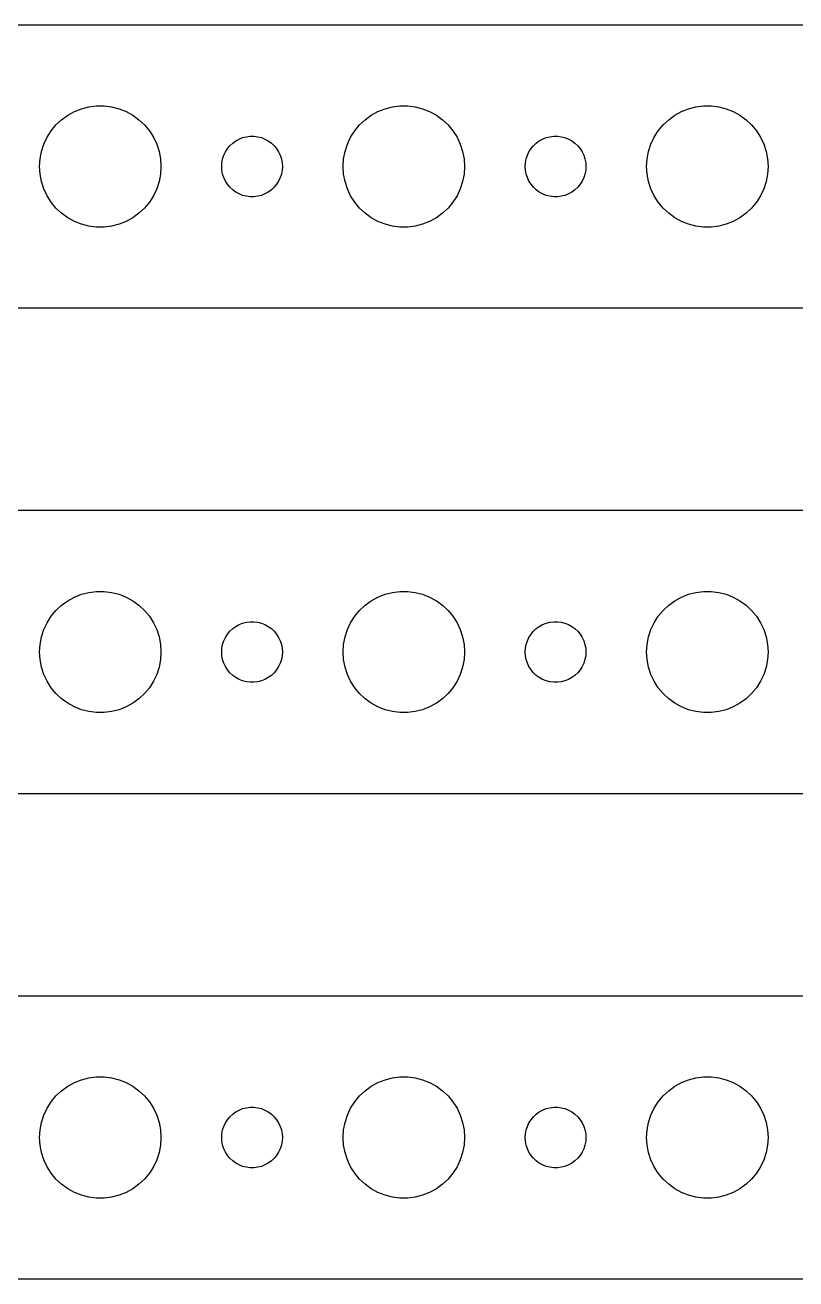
# Model space of a CAD drawing. Header units: metres. Extents: x -142 to 142, y 41 to 103.
# Drawn here: x -108.7 to -70.6, y 41 to 103 of the extents above; entities that cross this region are included whole.
import ezdxf

# ---------------------------------------------------------------- set-up
doc = ezdxf.new("R2010")
doc.units = ezdxf.units.M

msp = doc.modelspace()

# ---------------------------------------------------------------- linework, layer by layer
for p, q in [((137.314, 102.99), (-137.314, 102.99)), ((-106.607, 98.533), (-106.277, 98.7145)), ((-106.277, 98.7145), (-105.927, 98.8532)), ((-105.927, 98.8532), (-105.562, 98.9469)), ((-105.562, 98.9469), (-105.188, 98.9941)), ((-105.188, 98.9941), (-104.812, 98.9941)), ((-104.812, 98.9941), (-104.438, 98.9469)), ((-104.438, 98.9469), (-104.073, 98.8532)), ((-104.073, 98.8532), (-103.723, 98.7145)), ((-103.723, 98.7145), (-103.393, 98.533)), ((-91.6075, 98.533), (-91.2773, 98.7145)), ((-91.2773, 98.7145), (-90.927, 98.8532)), ((-90.927, 98.8532), (-90.5621, 98.9469)), ((-90.5621, 98.9469), (-90.1884, 98.9941)), ((-90.1884, 98.9941), (-89.8116, 98.9941)), ((-89.8116, 98.9941), (-89.4379, 98.9469)), ((-89.4379, 98.9469), (-89.073, 98.8532)), ((-89.073, 98.8532), (-88.7227, 98.7145)), ((-88.7227, 98.7145), (-88.3925, 98.533)), ((-76.6075, 98.533), (-76.2773, 98.7145)), ((-76.2773, 98.7145), (-75.927, 98.8532)), ((-75.927, 98.8532), (-75.5621, 98.9469)), ((-75.5621, 98.9469), (-75.1884, 98.9941)), ((-75.1884, 98.9941), (-74.8116, 98.9941)), ((-74.8116, 98.9941), (-74.4379, 98.9469)), ((-74.4379, 98.9469), (-74.073, 98.8532)), ((-74.073, 98.8532), (-73.7227, 98.7145)), ((-73.7227, 98.7145), (-73.3925, 98.533)), ((-107.427, 97.7634), (-107.187, 98.0536)), ((-107.187, 98.0536), (-106.912, 98.3115)), ((-106.912, 98.3115), (-106.607, 98.533)), ((-103.393, 98.533), (-103.088, 98.3115)), ((-103.088, 98.3115), (-102.813, 98.0536)), ((-102.813, 98.0536), (-102.573, 97.7634)), ((-92.427, 97.7634), (-92.1869, 98.0536)), ((-92.1869, 98.0536), (-91.9123, 98.3115)), ((-91.9123, 98.3115), (-91.6075, 98.533)), ((-88.3925, 98.533), (-88.0877, 98.3115)), ((-88.0877, 98.3115), (-87.8131, 98.0536)), ((-87.8131, 98.0536), (-87.573, 97.7634)), ((-77.427, 97.7634), (-77.1869, 98.0536)), ((-77.1869, 98.0536), (-76.9123, 98.3115)), ((-76.9123, 98.3115), (-76.6075, 98.533)), ((-73.3925, 98.533), (-73.0877, 98.3115)), ((-73.0877, 98.3115), (-72.8131, 98.0536)), ((-72.8131, 98.0536), (-72.573, 97.7634)), ((-107.789, 97.1044), (-107.629, 97.4453)), ((-107.629, 97.4453), (-107.427, 97.7634)), ((-102.573, 97.7634), (-102.371, 97.4453)), ((-102.371, 97.4453), (-102.211, 97.1044)), ((-98.3037, 97.2665), (-98.1387, 97.3572)), ((-98.1387, 97.3572), (-97.9635, 97.4266)), ((-97.9635, 97.4266), (-97.7811, 97.4734)), ((-97.7811, 97.4734), (-97.5942, 97.497)), ((-97.5942, 97.497), (-97.4058, 97.497)), ((-97.4058, 97.497), (-97.2189, 97.4734)), ((-97.2189, 97.4734), (-97.0365, 97.4266)), ((-97.0365, 97.4266), (-96.8613, 97.3572)), ((-96.8613, 97.3572), (-96.6963, 97.2665)), ((-92.7893, 97.1044), (-92.6289, 97.4453)), ((-92.6289, 97.4453), (-92.427, 97.7634)), ((-87.573, 97.7634), (-87.3711, 97.4453)), ((-87.3711, 97.4453), (-87.2107, 97.1044)), ((-83.3037, 97.2665), (-83.1387, 97.3572)), ((-83.1387, 97.3572), (-82.9635, 97.4266)), ((-82.9635, 97.4266), (-82.7811, 97.4734)), ((-82.7811, 97.4734), (-82.5942, 97.497)), ((-82.5942, 97.497), (-82.4058, 97.497)), ((-82.4058, 97.497), (-82.2189, 97.4734)), ((-82.2189, 97.4734), (-82.0365, 97.4266)), ((-82.0365, 97.4266), (-81.8613, 97.3572)), ((-81.8613, 97.3572), (-81.6963, 97.2665)), ((-77.7893, 97.1044), (-77.6289, 97.4453)), ((-77.6289, 97.4453), (-77.427, 97.7634)), ((-72.573, 97.7634), (-72.3711, 97.4453)), ((-72.3711, 97.4453), (-72.2107, 97.1044)), ((-107.976, 96.376), (-107.906, 96.7461)), ((-107.906, 96.7461), (-107.789, 97.1044)), ((-102.211, 97.1044), (-102.094, 96.7461)), ((-102.094, 96.7461), (-102.024, 96.376)), ((-98.8947, 96.5522), (-98.8145, 96.7226)), ((-98.8145, 96.7226), (-98.7135, 96.8817)), ((-98.7135, 96.8817), (-98.5934, 97.0268)), ((-98.5934, 97.0268), (-98.4561, 97.1558)), ((-98.4561, 97.1558), (-98.3037, 97.2665)), ((-96.6963, 97.2665), (-96.5439, 97.1558)), ((-96.5439, 97.1558), (-96.4065, 97.0268)), ((-96.4065, 97.0268), (-96.2865, 96.8817)), ((-96.2865, 96.8817), (-96.1855, 96.7226)), ((-96.1855, 96.7226), (-96.1053, 96.5522)), ((-92.9763, 96.376), (-92.9057, 96.7461)), ((-92.9057, 96.7461), (-92.7893, 97.1044)), ((-87.2107, 97.1044), (-87.0943, 96.7461)), ((-87.0943, 96.7461), (-87.0237, 96.376)), ((-83.8947, 96.5522), (-83.8145, 96.7226)), ((-83.8145, 96.7226), (-83.7135, 96.8817)), ((-83.7135, 96.8817), (-83.5934, 97.0268)), ((-83.5934, 97.0268), (-83.4561, 97.1558)), ((-83.4561, 97.1558), (-83.3037, 97.2665)), ((-81.6963, 97.2665), (-81.5439, 97.1558)), ((-81.5439, 97.1558), (-81.4065, 97.0268)), ((-81.4065, 97.0268), (-81.2865, 96.8817)), ((-81.2865, 96.8817), (-81.1855, 96.7226)), ((-81.1855, 96.7226), (-81.1053, 96.5522)), ((-77.9763, 96.376), (-77.9057, 96.7461)), ((-77.9057, 96.7461), (-77.7893, 97.1044)), ((-72.2107, 97.1044), (-72.0943, 96.7461)), ((-72.0943, 96.7461), (-72.0237, 96.376)), ((-108, 96), (-107.976, 96.376)), ((-102.024, 96.376), (-102, 96)), ((-99, 96), (-98.9882, 96.188)), ((-98.9882, 96.188), (-98.9529, 96.373)), ((-98.9529, 96.373), (-98.8947, 96.5522)), ((-96.1053, 96.5522), (-96.0471, 96.373)), ((-96.0471, 96.373), (-96.0118, 96.188)), ((-96.0118, 96.188), (-96, 96)), ((-93, 96), (-92.9763, 96.376)), ((-87.0237, 96.376), (-87, 96)), ((-84, 96), (-83.9882, 96.188)), ((-83.9882, 96.188), (-83.9529, 96.373)), ((-83.9529, 96.373), (-83.8947, 96.5522)), ((-81.1053, 96.5522), (-81.0471, 96.373)), ((-81.0471, 96.373), (-81.0118, 96.188)), ((-81.0118, 96.188), (-81, 96)), ((-78, 96), (-77.9763, 96.376)), ((-72.0237, 96.376), (-72, 96)), ((-107.976, 95.624), (-108, 96)), ((-107.906, 95.2539), (-107.976, 95.624)), ((-102.024, 95.624), (-102.094, 95.2539)), ((-102, 96), (-102.024, 95.624)), ((-98.9882, 95.812), (-99, 96)), ((-98.9529, 95.627), (-98.9882, 95.812)), ((-98.8947, 95.4478), (-98.9529, 95.627)), ((-96.0471, 95.627), (-96.1053, 95.4478)), ((-96.0118, 95.812), (-96.0471, 95.627)), ((-96, 96), (-96.0118, 95.812)), ((-92.9763, 95.624), (-93, 96)), ((-92.9057, 95.2539), (-92.9763, 95.624)), ((-87.0237, 95.624), (-87.0943, 95.2539)), ((-87, 96), (-87.0237, 95.624)), ((-83.9882, 95.812), (-84, 96)), ((-83.9529, 95.627), (-83.9882, 95.812)), ((-83.8947, 95.4478), (-83.9529, 95.627)), ((-81.0471, 95.627), (-81.1053, 95.4478)), ((-81.0118, 95.812), (-81.0471, 95.627)), ((-81, 96), (-81.0118, 95.812)), ((-77.9763, 95.624), (-78, 96)), ((-77.9057, 95.2539), (-77.9763, 95.624)), ((-72.0237, 95.624), (-72.0943, 95.2539)), ((-72, 96), (-72.0237, 95.624)), ((-107.789, 94.8956), (-107.906, 95.2539)), ((-107.629, 94.5547), (-107.789, 94.8956)), ((-102.211, 94.8956), (-102.371, 94.5547)), ((-102.094, 95.2539), (-102.211, 94.8956)), ((-98.8145, 95.2774), (-98.8947, 95.4478)), ((-98.7135, 95.1183), (-98.8145, 95.2774)), ((-98.5934, 94.9732), (-98.7135, 95.1183)), ((-98.4561, 94.8442), (-98.5934, 94.9732)), ((-98.3037, 94.7335), (-98.4561, 94.8442)), ((-96.5439, 94.8442), (-96.6963, 94.7335)), ((-96.4065, 94.9732), (-96.5439, 94.8442)), ((-96.2865, 95.1183), (-96.4065, 94.9732)), ((-96.1855, 95.2774), (-96.2865, 95.1183)), ((-96.1053, 95.4478), (-96.1855, 95.2774)), ((-92.7893, 94.8956), (-92.9057, 95.2539)), ((-92.6289, 94.5547), (-92.7893, 94.8956)), ((-87.2107, 94.8956), (-87.3711, 94.5547)), ((-87.0943, 95.2539), (-87.2107, 94.8956)), ((-83.8145, 95.2774), (-83.8947, 95.4478)), ((-83.7135, 95.1183), (-83.8145, 95.2774)), ((-83.5934, 94.9732), (-83.7135, 95.1183)), ((-83.4561, 94.8442), (-83.5934, 94.9732)), ((-83.3037, 94.7335), (-83.4561, 94.8442)), ((-81.5439, 94.8442), (-81.6963, 94.7335)), ((-81.4065, 94.9732), (-81.5439, 94.8442)), ((-81.2865, 95.1183), (-81.4065, 94.9732)), ((-81.1855, 95.2774), (-81.2865, 95.1183)), ((-81.1053, 95.4478), (-81.1855, 95.2774)), ((-77.7893, 94.8956), (-77.9057, 95.2539)), ((-77.6289, 94.5547), (-77.7893, 94.8956)), ((-72.2107, 94.8956), (-72.3711, 94.5547)), ((-72.0943, 95.2539), (-72.2107, 94.8956)), ((-107.427, 94.2366), (-107.629, 94.5547)), ((-107.187, 93.9464), (-107.427, 94.2366)), ((-102.573, 94.2366), (-102.813, 93.9464)), ((-102.371, 94.5547), (-102.573, 94.2366)), ((-98.1387, 94.6428), (-98.3037, 94.7335)), ((-97.9635, 94.5734), (-98.1387, 94.6428)), ((-97.7811, 94.5266), (-97.9635, 94.5734)), ((-97.5942, 94.503), (-97.7811, 94.5266)), ((-97.4058, 94.503), (-97.5942, 94.503)), ((-97.2189, 94.5266), (-97.4058, 94.503)), ((-97.0365, 94.5734), (-97.2189, 94.5266)), ((-96.8613, 94.6428), (-97.0365, 94.5734)), ((-96.6963, 94.7335), (-96.8613, 94.6428)), ((-92.427, 94.2366), (-92.6289, 94.5547)), ((-92.1869, 93.9464), (-92.427, 94.2366)), ((-87.573, 94.2366), (-87.8131, 93.9464)), ((-87.3711, 94.5547), (-87.573, 94.2366)), ((-83.1387, 94.6428), (-83.3037, 94.7335)), ((-82.9635, 94.5734), (-83.1387, 94.6428)), ((-82.7811, 94.5266), (-82.9635, 94.5734)), ((-82.5942, 94.503), (-82.7811, 94.5266)), ((-82.4058, 94.503), (-82.5942, 94.503)), ((-82.2189, 94.5266), (-82.4058, 94.503)), ((-82.0365, 94.5734), (-82.2189, 94.5266)), ((-81.8613, 94.6428), (-82.0365, 94.5734)), ((-81.6963, 94.7335), (-81.8613, 94.6428)), ((-77.427, 94.2366), (-77.6289, 94.5547)), ((-77.1869, 93.9464), (-77.427, 94.2366)), ((-72.573, 94.2366), (-72.8131, 93.9464)), ((-72.3711, 94.5547), (-72.573, 94.2366)), ((-106.912, 93.6885), (-107.187, 93.9464)), ((-106.607, 93.467), (-106.912, 93.6885)), ((-103.088, 93.6885), (-103.393, 93.467)), ((-102.813, 93.9464), (-103.088, 93.6885)), ((-91.9123, 93.6885), (-92.1869, 93.9464)), ((-91.6075, 93.467), (-91.9123, 93.6885)), ((-88.0877, 93.6885), (-88.3925, 93.467)), ((-87.8131, 93.9464), (-88.0877, 93.6885)), ((-76.9123, 93.6885), (-77.1869, 93.9464)), ((-76.6075, 93.467), (-76.9123, 93.6885)), ((-73.0877, 93.6885), (-73.3925, 93.467)), ((-72.8131, 93.9464), (-73.0877, 93.6885)), ((-106.277, 93.2855), (-106.607, 93.467)), ((-105.927, 93.1468), (-106.277, 93.2855)), ((-105.562, 93.0531), (-105.927, 93.1468)), ((-105.188, 93.0059), (-105.562, 93.0531)), ((-104.812, 93.0059), (-105.188, 93.0059)), ((-104.438, 93.0531), (-104.812, 93.0059)), ((-104.073, 93.1468), (-104.438, 93.0531)), ((-103.723, 93.2855), (-104.073, 93.1468)), ((-103.393, 93.467), (-103.723, 93.2855)), ((-91.2773, 93.2855), (-91.6075, 93.467)), ((-90.927, 93.1468), (-91.2773, 93.2855)), ((-90.5621, 93.0531), (-90.927, 93.1468)), ((-90.1884, 93.0059), (-90.5621, 93.0531)), ((-89.8116, 93.0059), (-90.1884, 93.0059)), ((-89.4379, 93.0531), (-89.8116, 93.0059)), ((-89.073, 93.1468), (-89.4379, 93.0531)), ((-88.7227, 93.2855), (-89.073, 93.1468)), ((-88.3925, 93.467), (-88.7227, 93.2855)), ((-76.2773, 93.2855), (-76.6075, 93.467)), ((-75.927, 93.1468), (-76.2773, 93.2855)), ((-75.5621, 93.0531), (-75.927, 93.1468)), ((-75.1884, 93.0059), (-75.5621, 93.0531)), ((-74.8116, 93.0059), (-75.1884, 93.0059)), ((-74.4379, 93.0531), (-74.8116, 93.0059)), ((-74.073, 93.1468), (-74.4379, 93.0531)), ((-73.7227, 93.2855), (-74.073, 93.1468)), ((-73.3925, 93.467), (-73.7227, 93.2855)), ((-137.314, 89.0099), (137.314, 89.0099)), ((137.314, 78.9901), (-137.314, 78.9901)), ((-106.912, 74.3115), (-106.607, 74.533)), ((-106.607, 74.533), (-106.277, 74.7145)), ((-106.277, 74.7145), (-105.927, 74.8532)), ((-105.927, 74.8532), (-105.562, 74.9469)), ((-105.562, 74.9469), (-105.188, 74.9941)), ((-105.188, 74.9941), (-104.812, 74.9941)), ((-104.812, 74.9941), (-104.438, 74.9469)), ((-104.438, 74.9469), (-104.073, 74.8532)), ((-104.073, 74.8532), (-103.723, 74.7145)), ((-103.723, 74.7145), (-103.393, 74.533)), ((-103.393, 74.533), (-103.088, 74.3115)), ((-91.9123, 74.3115), (-91.6075, 74.533)), ((-91.6075, 74.533), (-91.2773, 74.7145)), ((-91.2773, 74.7145), (-90.927, 74.8532)), ((-90.927, 74.8532), (-90.5621, 74.9469)), ((-90.5621, 74.9469), (-90.1884, 74.9941)), ((-90.1884, 74.9941), (-89.8116, 74.9941)), ((-89.8116, 74.9941), (-89.4379, 74.9469)), ((-89.4379, 74.9469), (-89.073, 74.8532)), ((-89.073, 74.8532), (-88.7227, 74.7145)), ((-88.7227, 74.7145), (-88.3925, 74.533)), ((-88.3925, 74.533), (-88.0877, 74.3115)), ((-76.9123, 74.3115), (-76.6075, 74.533)), ((-76.6075, 74.533), (-76.2773, 74.7145)), ((-76.2773, 74.7145), (-75.927, 74.8532)), ((-75.927, 74.8532), (-75.5621, 74.9469)), ((-75.5621, 74.9469), (-75.1884, 74.9941)), ((-75.1884, 74.9941), (-74.8116, 74.9941)), ((-74.8116, 74.9941), (-74.4379, 74.9469)), ((-74.4379, 74.9469), (-74.073, 74.8532)), ((-74.073, 74.8532), (-73.7227, 74.7145)), ((-73.7227, 74.7145), (-73.3925, 74.533)), ((-73.3925, 74.533), (-73.0877, 74.3115)), ((-107.629, 73.4453), (-107.427, 73.7634)), ((-107.427, 73.7634), (-107.187, 74.0536)), ((-107.187, 74.0536), (-106.912, 74.3115)), ((-103.088, 74.3115), (-102.813, 74.0536)), ((-102.813, 74.0536), (-102.573, 73.7634)), ((-102.573, 73.7634), (-102.371, 73.4453)), ((-92.6289, 73.4453), (-92.427, 73.7634)), ((-92.427, 73.7634), (-92.1869, 74.0536)), ((-92.1869, 74.0536), (-91.9123, 74.3115)), ((-88.0877, 74.3115), (-87.8131, 74.0536)), ((-87.8131, 74.0536), (-87.573, 73.7634)), ((-87.573, 73.7634), (-87.3711, 73.4453)), ((-77.6289, 73.4453), (-77.427, 73.7634)), ((-77.427, 73.7634), (-77.1869, 74.0536)), ((-77.1869, 74.0536), (-76.9123, 74.3115)), ((-73.0877, 74.3115), (-72.8131, 74.0536)), ((-72.8131, 74.0536), (-72.573, 73.7634)), ((-72.573, 73.7634), (-72.3711, 73.4453)), ((-107.789, 73.1044), (-107.629, 73.4453)), ((-102.371, 73.4453), (-102.211, 73.1044)), ((-98.5934, 73.0268), (-98.4561, 73.1558)), ((-98.4561, 73.1558), (-98.3037, 73.2665)), ((-98.3037, 73.2665), (-98.1387, 73.3572)), ((-98.1387, 73.3572), (-97.9635, 73.4266)), ((-97.9635, 73.4266), (-97.7811, 73.4734)), ((-97.7811, 73.4734), (-97.5942, 73.497)), ((-97.5942, 73.497), (-97.4058, 73.497)), ((-97.4058, 73.497), (-97.2189, 73.4734)), ((-97.2189, 73.4734), (-97.0365, 73.4266)), ((-97.0365, 73.4266), (-96.8613, 73.3572)), ((-96.8613, 73.3572), (-96.6963, 73.2665)), ((-96.6963, 73.2665), (-96.5439, 73.1558)), ((-96.5439, 73.1558), (-96.4065, 73.0268)), ((-92.7893, 73.1044), (-92.6289, 73.4453)), ((-87.3711, 73.4453), (-87.2107, 73.1044)), ((-83.5934, 73.0268), (-83.4561, 73.1558)), ((-83.4561, 73.1558), (-83.3037, 73.2665)), ((-83.3037, 73.2665), (-83.1387, 73.3572)), ((-83.1387, 73.3572), (-82.9635, 73.4266)), ((-82.9635, 73.4266), (-82.7811, 73.4734)), ((-82.7811, 73.4734), (-82.5942, 73.497)), ((-82.5942, 73.497), (-82.4058, 73.497)), ((-82.4058, 73.497), (-82.2189, 73.4734)), ((-82.2189, 73.4734), (-82.0365, 73.4266)), ((-82.0365, 73.4266), (-81.8613, 73.3572)), ((-81.8613, 73.3572), (-81.6963, 73.2665)), ((-81.6963, 73.2665), (-81.5439, 73.1558)), ((-81.5439, 73.1558), (-81.4065, 73.0268)), ((-77.7893, 73.1044), (-77.6289, 73.4453)), ((-72.3711, 73.4453), (-72.2107, 73.1044)), ((-107.976, 72.376), (-107.906, 72.7461)), ((-107.906, 72.7461), (-107.789, 73.1044)), ((-102.211, 73.1044), (-102.094, 72.7461)), ((-102.094, 72.7461), (-102.024, 72.376)), ((-98.9529, 72.373), (-98.8947, 72.5522)), ((-98.8947, 72.5522), (-98.8145, 72.7226)), ((-98.8145, 72.7226), (-98.7135, 72.8817)), ((-98.7135, 72.8817), (-98.5934, 73.0268)), ((-96.4065, 73.0268), (-96.2865, 72.8817)), ((-96.2865, 72.8817), (-96.1855, 72.7226)), ((-96.1855, 72.7226), (-96.1053, 72.5522)), ((-96.1053, 72.5522), (-96.0471, 72.373)), ((-92.9763, 72.376), (-92.9057, 72.7461)), ((-92.9057, 72.7461), (-92.7893, 73.1044)), ((-87.2107, 73.1044), (-87.0943, 72.7461)), ((-87.0943, 72.7461), (-87.0237, 72.376)), ((-83.9529, 72.373), (-83.8947, 72.5522)), ((-83.8947, 72.5522), (-83.8145, 72.7226)), ((-83.8145, 72.7226), (-83.7135, 72.8817)), ((-83.7135, 72.8817), (-83.5934, 73.0268)), ((-81.4065, 73.0268), (-81.2865, 72.8817)), ((-81.2865, 72.8817), (-81.1855, 72.7226)), ((-81.1855, 72.7226), (-81.1053, 72.5522)), ((-81.1053, 72.5522), (-81.0471, 72.373)), ((-77.9763, 72.376), (-77.9057, 72.7461)), ((-77.9057, 72.7461), (-77.7893, 73.1044)), ((-72.2107, 73.1044), (-72.0943, 72.7461)), ((-72.0943, 72.7461), (-72.0237, 72.376)), ((-108, 72), (-107.976, 72.376)), ((-107.976, 71.624), (-108, 72)), ((-102.024, 72.376), (-102, 72)), ((-102, 72), (-102.024, 71.624)), ((-99, 72), (-98.9882, 72.188)), ((-98.9882, 71.812), (-99, 72)), ((-98.9882, 72.188), (-98.9529, 72.373)), ((-96.0471, 72.373), (-96.0118, 72.188)), ((-96.0118, 72.188), (-96, 72)), ((-96, 72), (-96.0118, 71.812)), ((-93, 72), (-92.9763, 72.376)), ((-92.9763, 71.624), (-93, 72)), ((-87.0237, 72.376), (-87, 72)), ((-87, 72), (-87.0237, 71.624)), ((-84, 72), (-83.9882, 72.188)), ((-83.9882, 71.812), (-84, 72)), ((-83.9882, 72.188), (-83.9529, 72.373)), ((-81.0471, 72.373), (-81.0118, 72.188)), ((-81.0118, 72.188), (-81, 72)), ((-81, 72), (-81.0118, 71.812)), ((-78, 72), (-77.9763, 72.376)), ((-77.9763, 71.624), (-78, 72)), ((-72.0237, 72.376), (-72, 72)), ((-72, 72), (-72.0237, 71.624)), ((-107.906, 71.2539), (-107.976, 71.624)), ((-102.024, 71.624), (-102.094, 71.2539)), ((-98.9529, 71.627), (-98.9882, 71.812)), ((-98.8947, 71.4478), (-98.9529, 71.627)), ((-98.8145, 71.2774), (-98.8947, 71.4478)), ((-98.7135, 71.1183), (-98.8145, 71.2774)), ((-96.1855, 71.2774), (-96.2865, 71.1183)), ((-96.1053, 71.4478), (-96.1855, 71.2774)), ((-96.0471, 71.627), (-96.1053, 71.4478)), ((-96.0118, 71.812), (-96.0471, 71.627)), ((-92.9057, 71.2539), (-92.9763, 71.624)), ((-87.0237, 71.624), (-87.0943, 71.2539)), ((-83.9529, 71.627), (-83.9882, 71.812)), ((-83.8947, 71.4478), (-83.9529, 71.627)), ((-83.8145, 71.2774), (-83.8947, 71.4478)), ((-83.7135, 71.1183), (-83.8145, 71.2774)), ((-81.1855, 71.2774), (-81.2865, 71.1183)), ((-81.1053, 71.4478), (-81.1855, 71.2774)), ((-81.0471, 71.627), (-81.1053, 71.4478)), ((-81.0118, 71.812), (-81.0471, 71.627)), ((-77.9057, 71.2539), (-77.9763, 71.624)), ((-72.0237, 71.624), (-72.0943, 71.2539)), ((-107.789, 70.8956), (-107.906, 71.2539)), ((-107.629, 70.5547), (-107.789, 70.8956)), ((-102.211, 70.8956), (-102.371, 70.5547)), ((-102.094, 71.2539), (-102.211, 70.8956)), ((-98.5934, 70.9732), (-98.7135, 71.1183)), ((-98.4561, 70.8442), (-98.5934, 70.9732)), ((-98.3037, 70.7335), (-98.4561, 70.8442)), ((-98.1387, 70.6428), (-98.3037, 70.7335)), ((-96.6963, 70.7335), (-96.8613, 70.6428)), ((-96.5439, 70.8442), (-96.6963, 70.7335)), ((-96.4065, 70.9732), (-96.5439, 70.8442)), ((-96.2865, 71.1183), (-96.4065, 70.9732)), ((-92.7893, 70.8956), (-92.9057, 71.2539)), ((-92.6289, 70.5547), (-92.7893, 70.8956)), ((-87.2107, 70.8956), (-87.3711, 70.5547)), ((-87.0943, 71.2539), (-87.2107, 70.8956)), ((-83.5934, 70.9732), (-83.7135, 71.1183)), ((-83.4561, 70.8442), (-83.5934, 70.9732)), ((-83.3037, 70.7335), (-83.4561, 70.8442)), ((-83.1387, 70.6428), (-83.3037, 70.7335)), ((-81.6963, 70.7335), (-81.8613, 70.6428)), ((-81.5439, 70.8442), (-81.6963, 70.7335)), ((-81.4065, 70.9732), (-81.5439, 70.8442)), ((-81.2865, 71.1183), (-81.4065, 70.9732)), ((-77.7893, 70.8956), (-77.9057, 71.2539)), ((-77.6289, 70.5547), (-77.7893, 70.8956)), ((-72.2107, 70.8956), (-72.3711, 70.5547)), ((-72.0943, 71.2539), (-72.2107, 70.8956)), ((-107.427, 70.2366), (-107.629, 70.5547)), ((-107.187, 69.9464), (-107.427, 70.2366)), ((-102.573, 70.2366), (-102.813, 69.9464)), ((-102.371, 70.5547), (-102.573, 70.2366)), ((-97.9635, 70.5734), (-98.1387, 70.6428)), ((-97.7811, 70.5266), (-97.9635, 70.5734)), ((-97.5942, 70.503), (-97.7811, 70.5266)), ((-97.4058, 70.503), (-97.5942, 70.503)), ((-97.2189, 70.5266), (-97.4058, 70.503)), ((-97.0365, 70.5734), (-97.2189, 70.5266)), ((-96.8613, 70.6428), (-97.0365, 70.5734)), ((-92.427, 70.2366), (-92.6289, 70.5547)), ((-92.1869, 69.9464), (-92.427, 70.2366)), ((-87.573, 70.2366), (-87.8131, 69.9464)), ((-87.3711, 70.5547), (-87.573, 70.2366)), ((-82.9635, 70.5734), (-83.1387, 70.6428)), ((-82.7811, 70.5266), (-82.9635, 70.5734)), ((-82.5942, 70.503), (-82.7811, 70.5266)), ((-82.4058, 70.503), (-82.5942, 70.503)), ((-82.2189, 70.5266), (-82.4058, 70.503)), ((-82.0365, 70.5734), (-82.2189, 70.5266)), ((-81.8613, 70.6428), (-82.0365, 70.5734)), ((-77.427, 70.2366), (-77.6289, 70.5547)), ((-77.1869, 69.9464), (-77.427, 70.2366)), ((-72.573, 70.2366), (-72.8131, 69.9464)), ((-72.3711, 70.5547), (-72.573, 70.2366)), ((-106.912, 69.6885), (-107.187, 69.9464)), ((-106.607, 69.467), (-106.912, 69.6885)), ((-106.277, 69.2855), (-106.607, 69.467)), ((-103.393, 69.467), (-103.723, 69.2855)), ((-103.088, 69.6885), (-103.393, 69.467)), ((-102.813, 69.9464), (-103.088, 69.6885)), ((-91.9123, 69.6885), (-92.1869, 69.9464)), ((-91.6075, 69.467), (-91.9123, 69.6885)), ((-91.2773, 69.2855), (-91.6075, 69.467)), ((-88.3925, 69.467), (-88.7227, 69.2855)), ((-88.0877, 69.6885), (-88.3925, 69.467)), ((-87.8131, 69.9464), (-88.0877, 69.6885)), ((-76.9123, 69.6885), (-77.1869, 69.9464)), ((-76.6075, 69.467), (-76.9123, 69.6885)), ((-76.2773, 69.2855), (-76.6075, 69.467)), ((-73.3925, 69.467), (-73.7227, 69.2855)), ((-73.0877, 69.6885), (-73.3925, 69.467)), ((-72.8131, 69.9464), (-73.0877, 69.6885)), ((-105.927, 69.1468), (-106.277, 69.2855)), ((-105.562, 69.0531), (-105.927, 69.1468)), ((-105.188, 69.0059), (-105.562, 69.0531)), ((-104.812, 69.0059), (-105.188, 69.0059)), ((-104.438, 69.0531), (-104.812, 69.0059)), ((-104.073, 69.1468), (-104.438, 69.0531)), ((-103.723, 69.2855), (-104.073, 69.1468)), ((-90.927, 69.1468), (-91.2773, 69.2855)), ((-90.5621, 69.0531), (-90.927, 69.1468)), ((-90.1884, 69.0059), (-90.5621, 69.0531)), ((-89.8116, 69.0059), (-90.1884, 69.0059)), ((-89.4379, 69.0531), (-89.8116, 69.0059)), ((-89.073, 69.1468), (-89.4379, 69.0531)), ((-88.7227, 69.2855), (-89.073, 69.1468)), ((-75.927, 69.1468), (-76.2773, 69.2855)), ((-75.5621, 69.0531), (-75.927, 69.1468)), ((-75.1884, 69.0059), (-75.5621, 69.0531)), ((-74.8116, 69.0059), (-75.1884, 69.0059)), ((-74.4379, 69.0531), (-74.8116, 69.0059)), ((-74.073, 69.1468), (-74.4379, 69.0531)), ((-73.7227, 69.2855), (-74.073, 69.1468)), ((-137.314, 65.0099), (137.314, 65.0099)), ((137.314, 54.9901), (-137.314, 54.9901)), ((-106.277, 50.7145), (-105.927, 50.8532)), ((-105.927, 50.8532), (-105.562, 50.9469)), ((-105.562, 50.9469), (-105.188, 50.9941)), ((-105.188, 50.9941), (-104.812, 50.9941)), ((-104.812, 50.9941), (-104.438, 50.9469)), ((-104.438, 50.9469), (-104.073, 50.8532)), ((-104.073, 50.8532), (-103.723, 50.7145)), ((-91.2773, 50.7145), (-90.927, 50.8532)), ((-90.927, 50.8532), (-90.5621, 50.9469)), ((-90.5621, 50.9469), (-90.1884, 50.9941)), ((-90.1884, 50.9941), (-89.8116, 50.9941)), ((-89.8116, 50.9941), (-89.4379, 50.9469)), ((-89.4379, 50.9469), (-89.073, 50.8532)), ((-89.073, 50.8532), (-88.7227, 50.7145)), ((-76.2773, 50.7145), (-75.927, 50.8532)), ((-75.927, 50.8532), (-75.5621, 50.9469)), ((-75.5621, 50.9469), (-75.1884, 50.9941)), ((-75.1884, 50.9941), (-74.8116, 50.9941)), ((-74.8116, 50.9941), (-74.4379, 50.9469)), ((-74.4379, 50.9469), (-74.073, 50.8532)), ((-74.073, 50.8532), (-73.7227, 50.7145)), ((-107.187, 50.0536), (-106.912, 50.3115)), ((-106.912, 50.3115), (-106.607, 50.533)), ((-106.607, 50.533), (-106.277, 50.7145)), ((-103.723, 50.7145), (-103.393, 50.533)), ((-103.393, 50.533), (-103.088, 50.3115)), ((-103.088, 50.3115), (-102.813, 50.0536)), ((-92.1869, 50.0536), (-91.9123, 50.3115)), ((-91.9123, 50.3115), (-91.6075, 50.533)), ((-91.6075, 50.533), (-91.2773, 50.7145)), ((-88.7227, 50.7145), (-88.3925, 50.533)), ((-88.3925, 50.533), (-88.0877, 50.3115)), ((-88.0877, 50.3115), (-87.8131, 50.0536)), ((-77.1869, 50.0536), (-76.9123, 50.3115)), ((-76.9123, 50.3115), (-76.6075, 50.533)), ((-76.6075, 50.533), (-76.2773, 50.7145)), ((-73.7227, 50.7145), (-73.3925, 50.533)), ((-73.3925, 50.533), (-73.0877, 50.3115)), ((-73.0877, 50.3115), (-72.8131, 50.0536)), ((-107.629, 49.4453), (-107.427, 49.7634)), ((-107.427, 49.7634), (-107.187, 50.0536)), ((-102.813, 50.0536), (-102.573, 49.7634)), ((-102.573, 49.7634), (-102.371, 49.4453)), ((-92.6289, 49.4453), (-92.427, 49.7634)), ((-92.427, 49.7634), (-92.1869, 50.0536)), ((-87.8131, 50.0536), (-87.573, 49.7634)), ((-87.573, 49.7634), (-87.3711, 49.4453)), ((-77.6289, 49.4453), (-77.427, 49.7634)), ((-77.427, 49.7634), (-77.1869, 50.0536)), ((-72.8131, 50.0536), (-72.573, 49.7634)), ((-72.573, 49.7634), (-72.3711, 49.4453)), ((-107.906, 48.7461), (-107.789, 49.1044)), ((-107.789, 49.1044), (-107.629, 49.4453)), ((-102.371, 49.4453), (-102.211, 49.1044)), ((-102.211, 49.1044), (-102.094, 48.7461)), ((-98.7135, 48.8817), (-98.5934, 49.0268)), ((-98.5934, 49.0268), (-98.4561, 49.1558)), ((-98.4561, 49.1558), (-98.3037, 49.2665)), ((-98.3037, 49.2665), (-98.1387, 49.3572)), ((-98.1387, 49.3572), (-97.9635, 49.4266)), ((-97.9635, 49.4266), (-97.7811, 49.4734)), ((-97.7811, 49.4734), (-97.5942, 49.497)), ((-97.5942, 49.497), (-97.4058, 49.497)), ((-97.4058, 49.497), (-97.2189, 49.4734)), ((-97.2189, 49.4734), (-97.0365, 49.4266)), ((-97.0365, 49.4266), (-96.8613, 49.3572)), ((-96.8613, 49.3572), (-96.6963, 49.2665)), ((-96.6963, 49.2665), (-96.5439, 49.1558)), ((-96.5439, 49.1558), (-96.4065, 49.0268)), ((-96.4065, 49.0268), (-96.2865, 48.8817)), ((-92.9057, 48.7461), (-92.7893, 49.1044)), ((-92.7893, 49.1044), (-92.6289, 49.4453)), ((-87.3711, 49.4453), (-87.2107, 49.1044)), ((-87.2107, 49.1044), (-87.0943, 48.7461)), ((-83.7135, 48.8817), (-83.5934, 49.0268)), ((-83.5934, 49.0268), (-83.4561, 49.1558)), ((-83.4561, 49.1558), (-83.3037, 49.2665)), ((-83.3037, 49.2665), (-83.1387, 49.3572)), ((-83.1387, 49.3572), (-82.9635, 49.4266)), ((-82.9635, 49.4266), (-82.7811, 49.4734)), ((-82.7811, 49.4734), (-82.5942, 49.497)), ((-82.5942, 49.497), (-82.4058, 49.497)), ((-82.4058, 49.497), (-82.2189, 49.4734)), ((-82.2189, 49.4734), (-82.0365, 49.4266)), ((-82.0365, 49.4266), (-81.8613, 49.3572)), ((-81.8613, 49.3572), (-81.6963, 49.2665)), ((-81.6963, 49.2665), (-81.5439, 49.1558)), ((-81.5439, 49.1558), (-81.4065, 49.0268)), ((-81.4065, 49.0268), (-81.2865, 48.8817)), ((-77.9057, 48.7461), (-77.7893, 49.1044)), ((-77.7893, 49.1044), (-77.6289, 49.4453)), ((-72.3711, 49.4453), (-72.2107, 49.1044)), ((-72.2107, 49.1044), (-72.0943, 48.7461)), ((-108, 48), (-107.976, 48.376)), ((-107.976, 48.376), (-107.906, 48.7461)), ((-102.094, 48.7461), (-102.024, 48.376)), ((-102.024, 48.376), (-102, 48)), ((-98.9882, 48.188), (-98.9529, 48.373)), ((-98.9529, 48.373), (-98.8947, 48.5522)), ((-98.8947, 48.5522), (-98.8145, 48.7226)), ((-98.8145, 48.7226), (-98.7135, 48.8817)), ((-96.2865, 48.8817), (-96.1855, 48.7226)), ((-96.1855, 48.7226), (-96.1053, 48.5522)), ((-96.1053, 48.5522), (-96.0471, 48.373)), ((-96.0471, 48.373), (-96.0118, 48.188)), ((-93, 48), (-92.9763, 48.376)), ((-92.9763, 48.376), (-92.9057, 48.7461)), ((-87.0943, 48.7461), (-87.0237, 48.376)), ((-87.0237, 48.376), (-87, 48)), ((-83.9882, 48.188), (-83.9529, 48.373)), ((-83.9529, 48.373), (-83.8947, 48.5522)), ((-83.8947, 48.5522), (-83.8145, 48.7226)), ((-83.8145, 48.7226), (-83.7135, 48.8817)), ((-81.2865, 48.8817), (-81.1855, 48.7226)), ((-81.1855, 48.7226), (-81.1053, 48.5522)), ((-81.1053, 48.5522), (-81.0471, 48.373)), ((-81.0471, 48.373), (-81.0118, 48.188)), ((-78, 48), (-77.9763, 48.376)), ((-77.9763, 48.376), (-77.9057, 48.7461)), ((-72.0943, 48.7461), (-72.0237, 48.376)), ((-72.0237, 48.376), (-72, 48)), ((-107.976, 47.624), (-108, 48)), ((-102, 48), (-102.024, 47.624)), ((-99, 48), (-98.9882, 48.188)), ((-98.9882, 47.812), (-99, 48)), ((-98.9529, 47.627), (-98.9882, 47.812)), ((-96.0118, 47.812), (-96.0471, 47.627)), ((-96.0118, 48.188), (-96, 48)), ((-96, 48), (-96.0118, 47.812)), ((-92.9763, 47.624), (-93, 48)), ((-87, 48), (-87.0237, 47.624)), ((-84, 48), (-83.9882, 48.188)), ((-83.9882, 47.812), (-84, 48)), ((-83.9529, 47.627), (-83.9882, 47.812)), ((-81.0118, 47.812), (-81.0471, 47.627)), ((-81.0118, 48.188), (-81, 48)), ((-81, 48), (-81.0118, 47.812)), ((-77.9763, 47.624), (-78, 48)), ((-72, 48), (-72.0237, 47.624)), ((-107.906, 47.2539), (-107.976, 47.624)), ((-107.789, 46.8956), (-107.906, 47.2539)), ((-102.094, 47.2539), (-102.211, 46.8956)), ((-102.024, 47.624), (-102.094, 47.2539)), ((-98.8947, 47.4478), (-98.9529, 47.627)), ((-98.8145, 47.2774), (-98.8947, 47.4478)), ((-98.7135, 47.1183), (-98.8145, 47.2774)), ((-98.5934, 46.9732), (-98.7135, 47.1183)), ((-96.2865, 47.1183), (-96.4065, 46.9732)), ((-96.1855, 47.2774), (-96.2865, 47.1183)), ((-96.1053, 47.4478), (-96.1855, 47.2774)), ((-96.0471, 47.627), (-96.1053, 47.4478)), ((-92.9057, 47.2539), (-92.9763, 47.624)), ((-92.7893, 46.8956), (-92.9057, 47.2539)), ((-87.0943, 47.2539), (-87.2107, 46.8956)), ((-87.0237, 47.624), (-87.0943, 47.2539)), ((-83.8947, 47.4478), (-83.9529, 47.627)), ((-83.8145, 47.2774), (-83.8947, 47.4478)), ((-83.7135, 47.1183), (-83.8145, 47.2774)), ((-83.5934, 46.9732), (-83.7135, 47.1183)), ((-81.2865, 47.1183), (-81.4065, 46.9732)), ((-81.1855, 47.2774), (-81.2865, 47.1183)), ((-81.1053, 47.4478), (-81.1855, 47.2774)), ((-81.0471, 47.627), (-81.1053, 47.4478)), ((-77.9057, 47.2539), (-77.9763, 47.624)), ((-77.7893, 46.8956), (-77.9057, 47.2539)), ((-72.0943, 47.2539), (-72.2107, 46.8956)), ((-72.0237, 47.624), (-72.0943, 47.2539)), ((-107.629, 46.5547), (-107.789, 46.8956)), ((-107.427, 46.2366), (-107.629, 46.5547)), ((-102.371, 46.5547), (-102.573, 46.2366)), ((-102.211, 46.8956), (-102.371, 46.5547)), ((-98.4561, 46.8442), (-98.5934, 46.9732)), ((-98.3037, 46.7335), (-98.4561, 46.8442)), ((-98.1387, 46.6428), (-98.3037, 46.7335)), ((-97.9635, 46.5734), (-98.1387, 46.6428)), ((-97.7811, 46.5266), (-97.9635, 46.5734)), ((-97.5942, 46.503), (-97.7811, 46.5266)), ((-97.4058, 46.503), (-97.5942, 46.503)), ((-97.2189, 46.5266), (-97.4058, 46.503)), ((-97.0365, 46.5734), (-97.2189, 46.5266)), ((-96.8613, 46.6428), (-97.0365, 46.5734)), ((-96.6963, 46.7335), (-96.8613, 46.6428)), ((-96.5439, 46.8442), (-96.6963, 46.7335)), ((-96.4065, 46.9732), (-96.5439, 46.8442)), ((-92.6289, 46.5547), (-92.7893, 46.8956)), ((-92.427, 46.2366), (-92.6289, 46.5547)), ((-87.3711, 46.5547), (-87.573, 46.2366)), ((-87.2107, 46.8956), (-87.3711, 46.5547)), ((-83.4561, 46.8442), (-83.5934, 46.9732)), ((-83.3037, 46.7335), (-83.4561, 46.8442)), ((-83.1387, 46.6428), (-83.3037, 46.7335)), ((-82.9635, 46.5734), (-83.1387, 46.6428)), ((-82.7811, 46.5266), (-82.9635, 46.5734)), ((-82.5942, 46.503), (-82.7811, 46.5266)), ((-82.4058, 46.503), (-82.5942, 46.503)), ((-82.2189, 46.5266), (-82.4058, 46.503)), ((-82.0365, 46.5734), (-82.2189, 46.5266)), ((-81.8613, 46.6428), (-82.0365, 46.5734)), ((-81.6963, 46.7335), (-81.8613, 46.6428)), ((-81.5439, 46.8442), (-81.6963, 46.7335)), ((-81.4065, 46.9732), (-81.5439, 46.8442)), ((-77.6289, 46.5547), (-77.7893, 46.8956)), ((-77.427, 46.2366), (-77.6289, 46.5547)), ((-72.3711, 46.5547), (-72.573, 46.2366)), ((-72.2107, 46.8956), (-72.3711, 46.5547)), ((-107.187, 45.9464), (-107.427, 46.2366)), ((-106.912, 45.6885), (-107.187, 45.9464)), ((-102.813, 45.9464), (-103.088, 45.6885)), ((-102.573, 46.2366), (-102.813, 45.9464)), ((-92.1869, 45.9464), (-92.427, 46.2366)), ((-91.9123, 45.6885), (-92.1869, 45.9464)), ((-87.8131, 45.9464), (-88.0877, 45.6885)), ((-87.573, 46.2366), (-87.8131, 45.9464)), ((-77.1869, 45.9464), (-77.427, 46.2366)), ((-76.9123, 45.6885), (-77.1869, 45.9464)), ((-72.8131, 45.9464), (-73.0877, 45.6885)), ((-72.573, 46.2366), (-72.8131, 45.9464)), ((-106.607, 45.467), (-106.912, 45.6885)), ((-106.277, 45.2855), (-106.607, 45.467)), ((-105.927, 45.1468), (-106.277, 45.2855)), ((-103.723, 45.2855), (-104.073, 45.1468)), ((-103.393, 45.467), (-103.723, 45.2855)), ((-103.088, 45.6885), (-103.393, 45.467)), ((-91.6075, 45.467), (-91.9123, 45.6885)), ((-91.2773, 45.2855), (-91.6075, 45.467)), ((-90.927, 45.1468), (-91.2773, 45.2855)), ((-88.7227, 45.2855), (-89.073, 45.1468)), ((-88.3925, 45.467), (-88.7227, 45.2855)), ((-88.0877, 45.6885), (-88.3925, 45.467)), ((-76.6075, 45.467), (-76.9123, 45.6885)), ((-76.2773, 45.2855), (-76.6075, 45.467)), ((-75.927, 45.1468), (-76.2773, 45.2855)), ((-73.7227, 45.2855), (-74.073, 45.1468)), ((-73.3925, 45.467), (-73.7227, 45.2855)), ((-73.0877, 45.6885), (-73.3925, 45.467)), ((-105.562, 45.0531), (-105.927, 45.1468)), ((-105.188, 45.0059), (-105.562, 45.0531)), ((-104.812, 45.0059), (-105.188, 45.0059)), ((-104.438, 45.0531), (-104.812, 45.0059)), ((-104.073, 45.1468), (-104.438, 45.0531)), ((-90.5621, 45.0531), (-90.927, 45.1468)), ((-90.1884, 45.0059), (-90.5621, 45.0531)), ((-89.8116, 45.0059), (-90.1884, 45.0059)), ((-89.4379, 45.0531), (-89.8116, 45.0059)), ((-89.073, 45.1468), (-89.4379, 45.0531)), ((-75.5621, 45.0531), (-75.927, 45.1468)), ((-75.1884, 45.0059), (-75.5621, 45.0531)), ((-74.8116, 45.0059), (-75.1884, 45.0059)), ((-74.4379, 45.0531), (-74.8116, 45.0059)), ((-74.073, 45.1468), (-74.4379, 45.0531)), ((-137.314, 41.0099), (137.314, 41.0099))]:
    msp.add_line(p, q)

doc.saveas('drawing.dxf')
